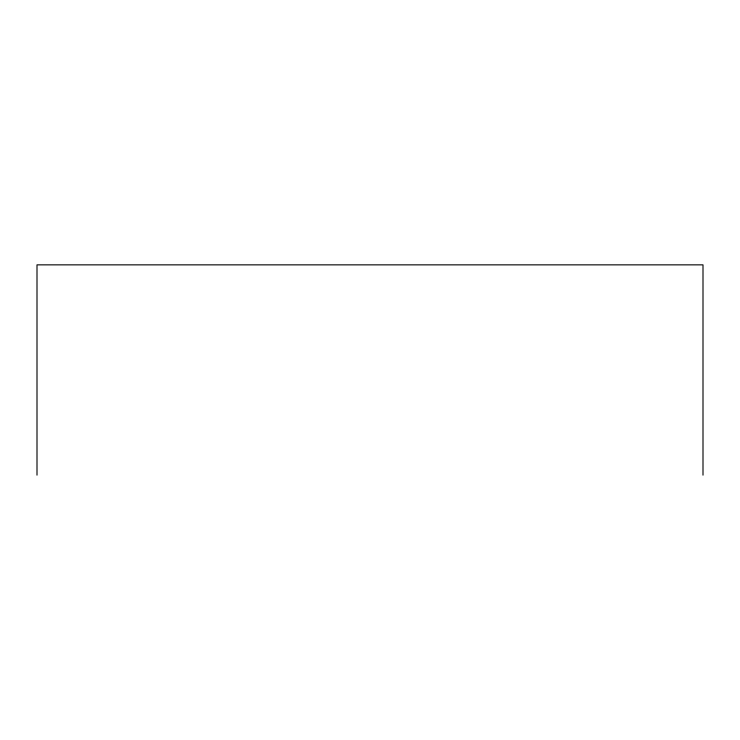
<?xml version="1.0" encoding="UTF-8"?>
<svg xmlns="http://www.w3.org/2000/svg" width="740" height="740" viewBox="0 0 740 740"><rect width="100%" height="100%" fill="white"/><g stroke="black" fill="none" stroke-linecap="round" stroke-linejoin="round"><path stroke-width="1.11" d="M703 475.145L703 264.855L37 264.855L37 475.145"/></g></svg>
